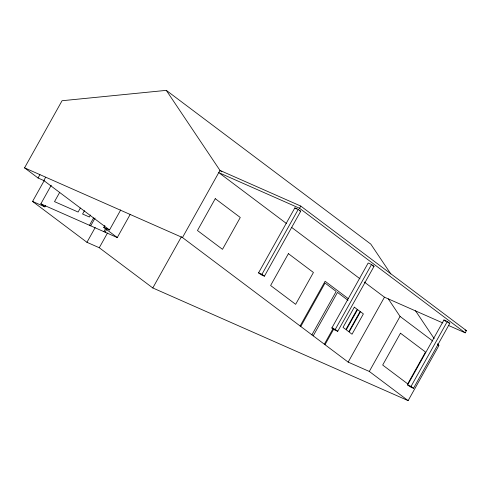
<?xml version="1.0" encoding="UTF-8"?>
<svg xmlns="http://www.w3.org/2000/svg" width="491" height="491" viewBox="0 0 491 491"><rect width="100%" height="100%" fill="white"/><g stroke="black" fill="none" stroke-linecap="round" stroke-linejoin="round"><path stroke-width="0.74" d="M120.712 209.933L109.524 229.954L43.809 180.547L38.053 178.006L24.55 167.854L62.062 100.729L166.296 90.362L370.815 244.125L390.811 273.941M38.053 178.006L39.912 174.667M43.809 180.547L45.675 177.208M437.604 343.718L438.88 345.621L408.131 400.638L152.793 287.959L99.268 247.734L86.944 242.302L32.566 201.433L44.159 180.682M45.632 205.526L44.884 206.871L40.851 203.839L51.254 185.23M59.712 192.337L54.513 201.635L78.112 212.044L80.346 208.049M84.446 210.67L82.574 214.015L89.393 217.022L90.516 215.015M89.479 225.295L93.585 217.949M90.706 225.842L95.07 218.029M86.944 242.302L95.174 227.572M130.262 214.297L117.263 237.558L103.767 227.407L104.884 225.406M103.889 231.66L105.755 228.321M105.117 232.2L106.615 229.53M99.268 247.734L107.498 233.01M152.793 287.959L181.394 236.785M408.131 400.638L369.3 371.448L348.162 362.119L182.474 237.546L219.986 170.42L166.296 90.362M258.567 272.83L294.858 207.896L298.24 209.387L300.713 211.247L264.422 276.181L261.04 274.69L258.567 272.83L261.949 274.322L264.422 276.181M261.949 274.322L298.24 209.387M300.756 206.067L466.45 330.639L465.223 332.83L299.535 208.258L300.756 206.067L219.986 170.42L221.822 171.801M300.118 325.993L325.116 281.263L348.18 298.608M300.774 326.49L325.042 283.055L336.175 291.427L311.902 334.856M313.215 335.844L337.489 292.415L348.033 300.345M331.873 327.945L368.164 263.01L371.546 264.508L374.019 266.368L337.728 331.296L334.346 329.805L331.873 327.945L335.255 329.436L337.728 331.296M324.348 344.209L333.309 328.178M325.005 344.707L333.585 329.351M335.255 329.436L371.546 264.508M348.162 362.119L384.453 297.184L364.279 282.018M369.3 371.448L400.055 316.425L388.283 298.878M407.653 384.919L443.944 319.991L447.326 321.482L449.799 323.342L413.508 388.271L410.126 386.779L407.653 384.919L411.035 386.411L413.508 388.271M411.035 386.411L447.326 321.482M299.535 208.258L218.765 172.611L286.627 223.638M299.357 210.651L300.713 211.247M372.663 265.766L374.019 266.368M447.767 322.446L449.799 323.342M465.057 330.026L466.45 330.639M384.453 297.184L442.839 322.955M448.436 325.423L465.223 332.83M24.55 167.854L182.474 237.546M103.767 227.407L109.524 229.954M40.851 203.839L117.263 237.558M32.566 201.433L44.884 206.871M294.858 207.896L296.337 209.013M443.944 319.991L445.92 321.476M291.519 227.315L359.995 278.802M400.055 316.425L432.81 341.061M437.665 344.707L438.88 345.621M415.484 310.729L434.204 338.643M215.254 198.671L197.462 230.506L222.491 249.324L240.283 217.488L215.254 198.671M288.401 253.663L270.609 285.504L295.637 304.322L313.43 272.48L288.401 253.663M354.336 307.17L343.037 327.387L345.879 329.522L357.178 309.312L354.336 307.17M357.571 309.606L346.272 329.817L348.788 331.713L360.087 311.497L357.571 309.606M360.48 311.717L349.126 332.033L352.029 334.218L363.383 313.902L360.48 311.717M400.472 333.205L382.679 365.046L407.708 383.864L425.501 352.022L400.472 333.205"/></g></svg>
